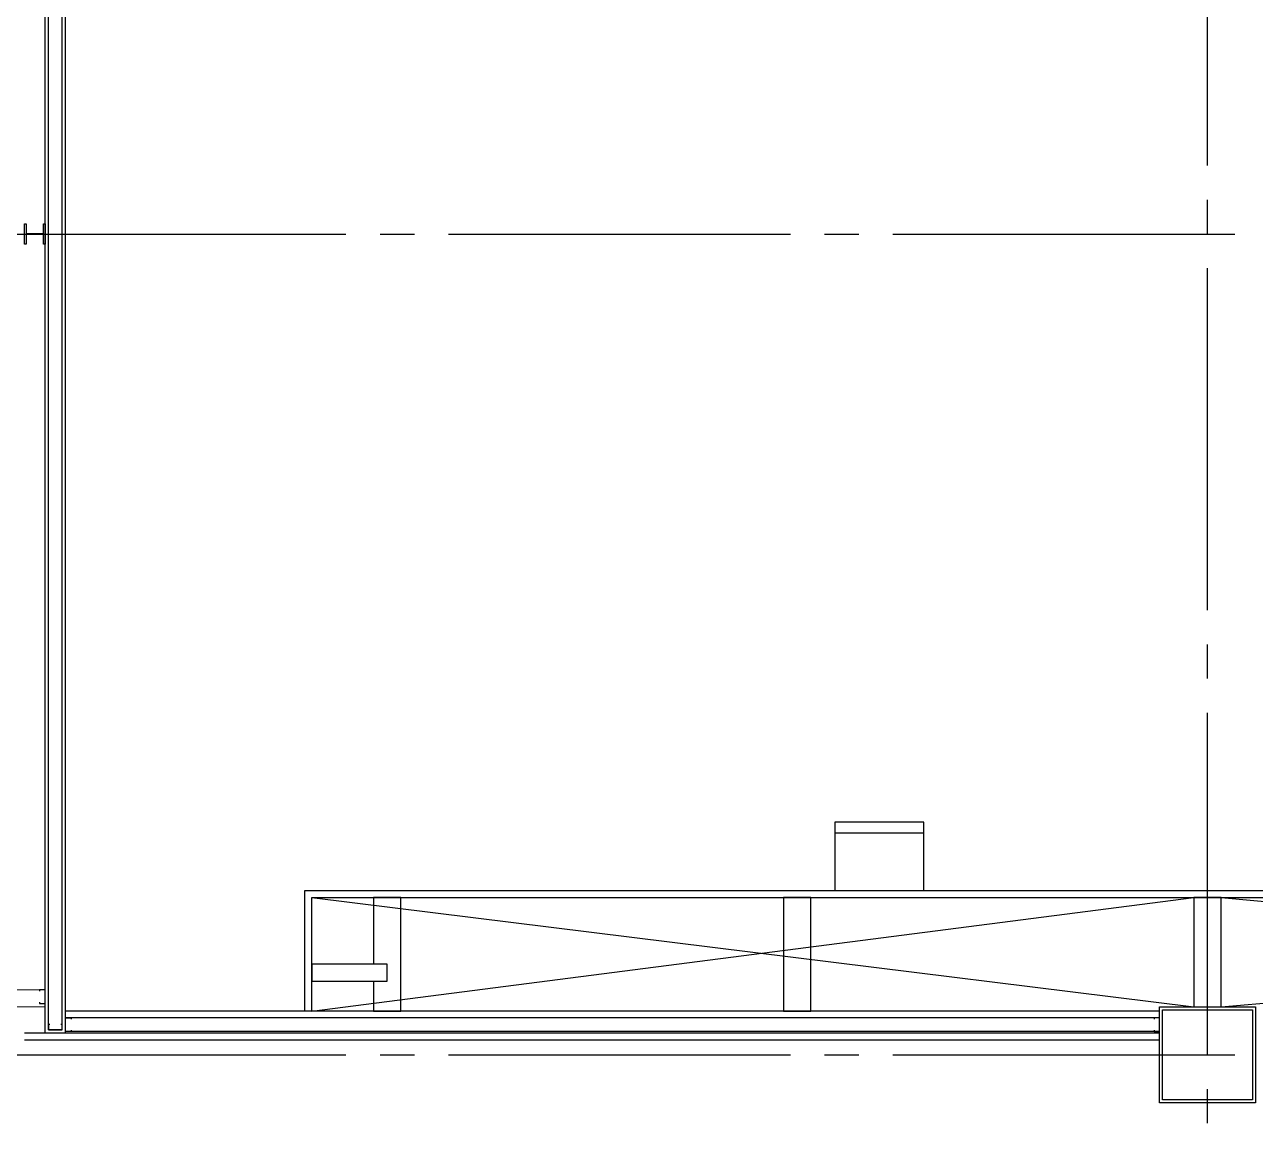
# Model space of a CAD drawing. Header units: millimetres. Extents: x -48783 to 30095, y 6477 to 24477.
# Drawn here: x 1835 to 2735, y 15094 to 15903 of the extents above; entities that cross this region are included whole.
import ezdxf

# ---------------------------------------------------------------- set-up
doc = ezdxf.new("R2010")
doc.units = ezdxf.units.MM
doc.header["$LTSCALE"] = 100
doc.linetypes.add('X-N-FAB-L20$0$COL-CEN-LIN', pattern=[3.25, 2.5, -0.25, 0.25, -0.25])
for name, color, linetype in [('0-XREF', 7, 'Continuous'), ('X-N-FAB-L20$0$08', 8, 'Continuous'), ('X-N-FAB-L20$0$200K新增範圍', 8, 'Continuous'), ('X-N-FAB-L20$0$A-WALL-IN', 8, 'Continuous'), ('X-N-FAB-L20$0$BLOCK', 8, 'Continuous'), ('X-N-FAB-L20$0$CCL', 8, 'X-N-FAB-L20$0$COL-CEN-LIN'), ('X-N-FAB-L20$0$COL-S', 8, 'Continuous'), ('X-N-FAB-L20$0$WALL-P', 8, 'Continuous')]:
    doc.layers.add(name, color=color, linetype=linetype)

# ---------------------------------------------------------------- blocks, each defined once
blk = doc.blocks.new('X-N-FAB-L20$0$A$Cc7bb84f0')
at = {"layer": 'X-N-FAB-L20$0$COL-S'}
for points in [[(0, 70), (70, 70), (70, 0), (0, 0)], [(2, 68), (68, 68), (68, 2), (2, 2)]]:
    blk.add_lwpolyline(points, close=True, dxfattribs=at)
blk = doc.blocks.new('X-N-FAB-L20$0$A$C20c95bda')
at = {"layer": 'X-N-FAB-L20$0$CCL'}
for p, q in [((3720, 0), (3720, 9160)), ((240, 5150), (28330, 5150)), ((240, 4550), (28330, 4550))]:
    blk.add_line(p, q, dxfattribs=at)
at = {"layer": 'X-N-FAB-L20$0$200K新增範圍'}
blk.add_blockref('X-N-FAB-L20$0$A$Cc7bb84f0', (3685, 4515), dxfattribs=at)
blk = doc.blocks.new('X-N-FAB-L20$0$A$C1d07c4d4')
at = {"layer": 'X-N-FAB-L20$0$08'}
for p, q in [((2567.44, 4540.75), (2567.44, 6120)), ((2569.94, 4543.25), (2569.94, 6120)), ((2579.94, 4543.25), (2579.94, 6120)), ((2582.44, 4540.75), (2582.44, 6120)), ((3209.94, 4687), (3144.94, 4687)), ((2757.44, 4645), (2757.44, 4645)), ((2757.44, 4645), (6177.44, 4645)), ((2757.44, 4557), (2757.44, 4645)), ((2757.44, 4645), (2757.44, 4645)), ((2762.44, 4640), (3407.44, 4560)), ((2762.44, 4557), (3407.44, 4640)), ((2762.44, 4557), (2762.44, 4640)), ((2762.44, 4640), (6172.44, 4640)), ((3427.44, 4640), (4307.44, 4560)), ((3427.44, 4560), (4307.44, 4640)), ((2582.44, 4540.75), (2567.44, 4540.75)), ((2579.94, 4543.25), (2569.94, 4543.25))]:
    blk.add_line(p, q, dxfattribs=at)
for points in [[(2552.44, 5117.5), (2552.44, 5132.5), (2553.52, 5132.5), (2553.52, 5125.36), (2566.36, 5125.36), (2566.36, 5132.5), (2567.44, 5132.5), (2567.44, 5117.5), (2566.36, 5117.5), (2566.36, 5124.64), (2553.52, 5124.64), (2553.52, 5117.5)], [(3209.94, 4695), (3144.94, 4695), (3144.94, 4645), (3209.94, 4645)], [(3107.44, 4557), (3127.44, 4557), (3127.44, 4640), (3107.44, 4640)], [(3407.44, 4560), (3427.44, 4560), (3427.44, 4640), (3407.44, 4640)], [(2762.44, 4578.8), (2817.44, 4578.8), (2817.44, 4591.2), (2762.44, 4591.2)], [(3382.44, 4490), (3382.44, 4560), (3452.44, 4560), (3452.44, 4490)], [(3384.44, 4492), (3384.44, 4558), (3450.44, 4558), (3450.44, 4492)]]:
    blk.add_lwpolyline(points, close=True, dxfattribs=at)
for points in [[(2807.44, 4578.8), (2807.44, 4557), (2827.44, 4557), (2827.44, 4640), (2807.44, 4640), (2807.44, 4591.2)], [(2570.94, 4547.25), (2569.94, 4547.25), (2569.94, 4543.25), (2579.94, 4543.25), (2579.94, 4547.25), (2578.94, 4547.25)]]:
    blk.add_lwpolyline(points, dxfattribs=at)
at = {"layer": 'X-N-FAB-L20$0$A-WALL-IN', "color": 3, "lineweight": 0}
for p, q in [((1919.94, 4572.5), (2567.44, 4572.5)), ((1934.94, 4560), (2567.44, 4560))]:
    blk.add_line(p, q, dxfattribs=at)
at = {"layer": 'X-N-FAB-L20$0$WALL-P'}
for p, q in [((3382.44, 4557), (2582.44, 4557)), ((3382.44, 4552), (2582.44, 4552)), ((3382.44, 4540.75), (2552.44, 4540.75)), ((3382.44, 4542), (2582.44, 4542)), ((3382.44, 4535.75), (2552.44, 4535.75))]:
    blk.add_line(p, q, dxfattribs=at)
for points in [[(2563.44, 4563.5), (2563.44, 4562.5), (2567.44, 4562.5), (2567.44, 4572.5), (2563.44, 4572.5), (2563.44, 4571.5)], [(2586.44, 4543), (2586.44, 4542), (2582.44, 4542), (2582.44, 4552), (2586.44, 4552), (2586.44, 4551)], [(3378.44, 4543), (3378.44, 4542), (3382.44, 4542), (3382.44, 4552), (3378.44, 4552), (3378.44, 4551)]]:
    blk.add_lwpolyline(points, dxfattribs=at)
blk = doc.blocks.new('X-N-FAB-L20')
blk.add_blockref('X-N-FAB-L20$0$A$C1d07c4d4', (-717.44, 10625))
at = {"layer": 'X-N-FAB-L20$0$BLOCK'}
blk.add_blockref('X-N-FAB-L20$0$A$C20c95bda', (-1020, 10600), dxfattribs=at)

msp = doc.modelspace()

# ---------------------------------------------------------------- block references
at = {"layer": '0-XREF'}
msp.add_blockref('X-N-FAB-L20', (0, 0), dxfattribs=at)

doc.saveas('drawing.dxf')
